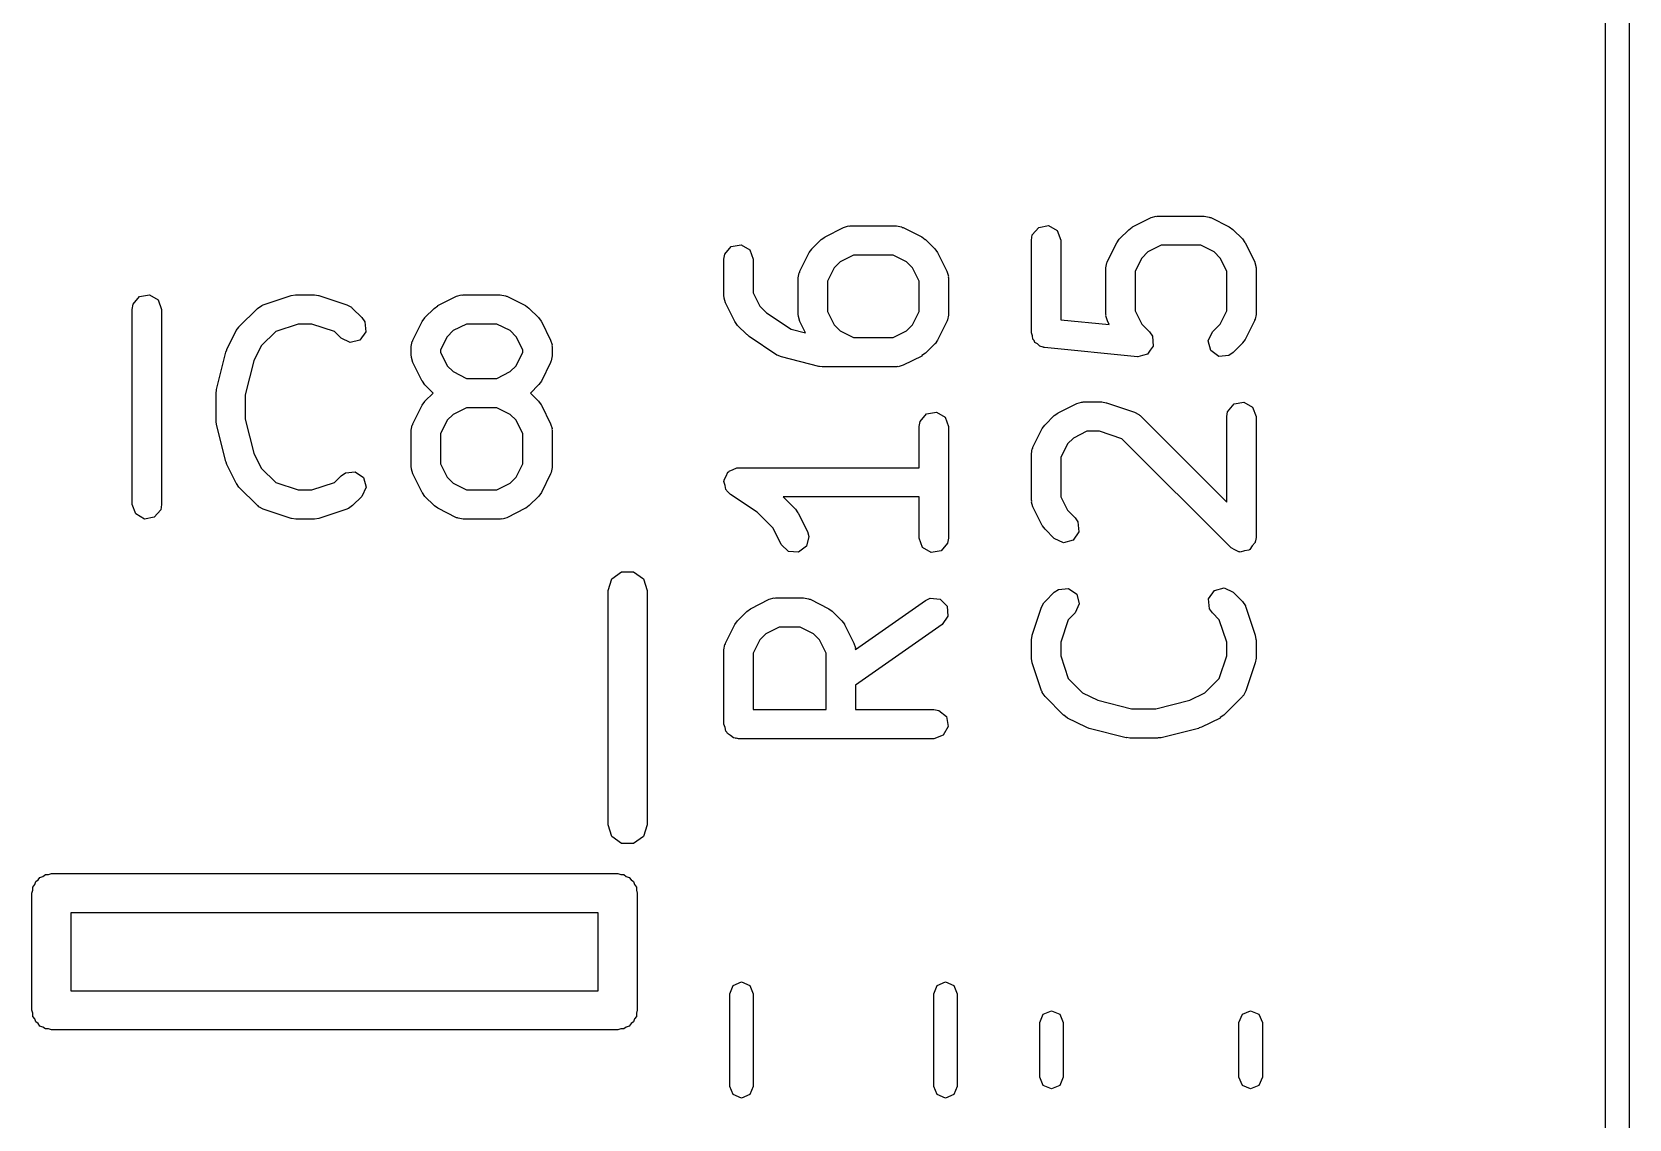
# Model space of a CAD drawing. Extents: x 67.3 to 104.7, y -149.5 to -52.9.
# Drawn here: x 86.27 to 94.45, y -109.17 to -103.6 of the extents above; entities that cross this region are included whole.
import ezdxf

# ---------------------------------------------------------------- set-up
doc = ezdxf.new("R2010")
doc.units = 0
doc.layers.add('BLACK', color=7, linetype='CONTINUOUS')

msp = doc.modelspace()

# ---------------------------------------------------------------- linework, layer by layer
at = {"layer": 'BLACK', "linetype": 'CONTINUOUS'}
for p, q in [((94.3264, -149.403), (94.3264, -78.2828)), ((94.4464, -78.3428), (94.4464, -149.343)), ((90.4242, -104.606), (90.4492, -104.598)), ((90.4492, -104.598), (90.4535, -104.599)), ((90.4535, -104.599), (90.4577, -104.598)), ((90.4577, -104.598), (90.6958, -104.598)), ((90.6958, -104.598), (90.7215, -104.602)), ((90.7215, -104.602), (90.7249, -104.605)), ((91.4236, -104.605), (91.4741, -104.596)), ((91.4741, -104.596), (91.5186, -104.621)), ((91.9026, -104.604), (91.9038, -104.603)), ((91.9038, -104.603), (91.999, -104.555)), ((91.999, -104.555), (92.024, -104.547)), ((92.024, -104.547), (92.0283, -104.549)), ((92.0283, -104.549), (92.0325, -104.547)), ((92.0325, -104.547), (92.2706, -104.547)), ((92.2706, -104.547), (92.2963, -104.552)), ((92.2963, -104.552), (92.2997, -104.554)), ((92.2997, -104.554), (92.3042, -104.555)), ((92.3042, -104.555), (92.3994, -104.603)), ((92.3994, -104.603), (92.4174, -104.616)), ((90.2619, -104.715), (90.3095, -104.667)), ((90.3095, -104.667), (90.3278, -104.655)), ((90.3278, -104.655), (90.329, -104.653)), ((90.329, -104.653), (90.4242, -104.606)), ((90.7249, -104.605), (90.7294, -104.606)), ((90.7294, -104.606), (90.8246, -104.653)), ((90.8246, -104.653), (90.8426, -104.667)), ((90.8426, -104.667), (90.8441, -104.667)), ((90.8441, -104.667), (90.8917, -104.715)), ((91.3861, -104.67), (91.3906, -104.644)), ((91.3861, -105.146), (91.3861, -104.67)), ((91.3906, -104.644), (91.4236, -104.605)), ((91.5186, -104.621), (91.5361, -104.67)), ((91.5361, -104.67), (91.5361, -105.078)), ((91.775, -104.779), (91.8226, -104.684)), ((91.8226, -104.684), (91.836, -104.666)), ((91.836, -104.666), (91.8367, -104.664)), ((91.8367, -104.664), (91.8843, -104.617)), ((91.8843, -104.617), (91.9026, -104.604)), ((92.4174, -104.616), (92.4189, -104.617)), ((92.4189, -104.617), (92.4665, -104.664)), ((92.4665, -104.664), (92.4794, -104.683)), ((92.4794, -104.683), (92.4806, -104.684)), ((92.4806, -104.684), (92.5282, -104.779)), ((89.8113, -104.768), (89.8158, -104.742)), ((89.8158, -104.742), (89.8488, -104.703)), ((89.8488, -104.703), (89.8993, -104.694)), ((89.8993, -104.694), (89.9438, -104.72)), ((89.9438, -104.72), (89.9613, -104.768)), ((90.2002, -104.83), (90.2478, -104.734)), ((90.2478, -104.734), (90.2612, -104.716)), ((90.2612, -104.716), (90.2619, -104.715)), ((90.4755, -104.748), (90.4069, -104.782)), ((90.6781, -104.748), (90.4755, -104.748)), ((90.7467, -104.782), (90.6781, -104.748)), ((90.8917, -104.715), (90.9046, -104.733)), ((90.9046, -104.733), (90.9058, -104.734)), ((90.9058, -104.734), (90.9534, -104.83)), ((91.9513, -104.762), (91.9171, -104.83)), ((91.9817, -104.731), (91.9513, -104.762)), ((92.0503, -104.697), (91.9817, -104.731)), ((92.2529, -104.697), (92.0503, -104.697)), ((92.3215, -104.731), (92.2529, -104.697)), ((92.3519, -104.762), (92.3215, -104.731)), ((92.3861, -104.83), (92.3519, -104.762)), ((89.8113, -104.959), (89.8113, -104.768)), ((89.9613, -104.768), (89.9613, -104.941)), ((90.1923, -104.863), (90.1968, -104.838)), ((90.1968, -104.838), (90.1997, -104.834)), ((90.1997, -104.834), (90.2002, -104.83)), ((90.3765, -104.812), (90.3423, -104.881)), ((90.4069, -104.782), (90.3765, -104.812)), ((90.7771, -104.812), (90.7467, -104.782)), ((90.8113, -104.881), (90.7771, -104.812)), ((90.9534, -104.83), (90.9608, -104.855)), ((91.7671, -104.812), (91.7716, -104.787)), ((91.7671, -105.051), (91.7671, -104.812)), ((91.7716, -104.787), (91.7745, -104.783)), ((91.7745, -104.783), (91.775, -104.779)), ((91.9171, -104.83), (91.9171, -105.033)), ((92.3861, -105.033), (92.3861, -104.83)), ((92.5282, -104.779), (92.5356, -104.804)), ((92.5356, -104.804), (92.5346, -104.808)), ((92.5346, -104.808), (92.5361, -104.812)), ((92.5361, -104.812), (92.5361, -105.051)), ((90.1923, -105.054), (90.1923, -104.863)), ((90.3423, -104.881), (90.3423, -105.036)), ((90.8113, -105.036), (90.8113, -104.881)), ((90.9608, -104.855), (90.9598, -104.859)), ((90.9598, -104.859), (90.9613, -104.863)), ((90.9613, -104.863), (90.9613, -105.054)), ((86.7819, -105.025), (86.7864, -104.999)), ((86.7864, -104.999), (86.8194, -104.96)), ((86.8194, -104.96), (86.8699, -104.951)), ((86.8699, -104.951), (86.9144, -104.977)), ((86.9144, -104.977), (86.9319, -105.025)), ((87.4229, -105.02), (87.4443, -105.005)), ((87.4443, -105.005), (87.4487, -105.004)), ((87.4487, -105.004), (87.4522, -105.001)), ((87.4522, -105.001), (87.5951, -104.954)), ((87.5951, -104.954), (87.6173, -104.951)), ((87.6173, -104.951), (87.6188, -104.95)), ((87.6188, -104.95), (87.7141, -104.95)), ((87.7141, -104.95), (87.7361, -104.954)), ((87.7361, -104.954), (87.7378, -104.954)), ((87.7378, -104.954), (87.8806, -105.001)), ((87.8806, -105.001), (87.9035, -105.014)), ((88.3277, -105.02), (88.3461, -105.007)), ((88.3461, -105.007), (88.3472, -105.006)), ((88.3472, -105.006), (88.4424, -104.958)), ((88.4424, -104.958), (88.4674, -104.951)), ((88.4674, -104.951), (88.4717, -104.952)), ((88.4717, -104.952), (88.476, -104.95)), ((88.476, -104.95), (88.6664, -104.95)), ((88.6664, -104.95), (88.6921, -104.955)), ((88.6921, -104.955), (88.6955, -104.957)), ((88.6955, -104.957), (88.7, -104.958)), ((88.7, -104.958), (88.7952, -105.006)), ((88.7952, -105.006), (88.8132, -105.019)), ((89.8129, -104.963), (89.8113, -104.959)), ((89.8118, -104.967), (89.8129, -104.963)), ((89.8192, -104.992), (89.8118, -104.967)), ((89.8669, -105.087), (89.8192, -104.992)), ((89.9613, -104.941), (89.9956, -105.009)), ((89.9956, -105.009), (90.0293, -105.043)), ((86.7819, -106.025), (86.7819, -105.025)), ((86.9319, -105.025), (86.9319, -106.025)), ((87.3277, -105.115), (87.4229, -105.02)), ((87.9035, -105.014), (87.9059, -105.018)), ((87.9059, -105.018), (87.9099, -105.02)), ((87.9099, -105.02), (87.9576, -105.067)), ((87.9576, -105.067), (87.9725, -105.089)), ((87.9725, -105.089), (87.977, -105.14)), ((88.2184, -105.182), (88.266, -105.087)), ((88.266, -105.087), (88.2794, -105.069)), ((88.2794, -105.069), (88.2801, -105.067)), ((88.2801, -105.067), (88.3277, -105.02)), ((88.8132, -105.019), (88.8147, -105.02)), ((88.8147, -105.02), (88.8623, -105.067)), ((88.8623, -105.067), (88.8752, -105.086)), ((88.8752, -105.086), (88.8764, -105.087)), ((88.8764, -105.087), (88.924, -105.182)), ((89.868, -105.088), (89.8669, -105.087)), ((89.8809, -105.107), (89.868, -105.088)), ((90.0293, -105.043), (90.1552, -105.127)), ((90.1938, -105.058), (90.1923, -105.054)), ((90.1928, -105.062), (90.1938, -105.058)), ((90.2002, -105.087), (90.1928, -105.062)), ((90.2293, -105.146), (90.2002, -105.087)), ((90.3423, -105.036), (90.3765, -105.105)), ((90.7771, -105.105), (90.8113, -105.036)), ((90.9534, -105.087), (90.9058, -105.183)), ((90.9539, -105.083), (90.9534, -105.087)), ((90.9568, -105.079), (90.9539, -105.083)), ((90.9613, -105.054), (90.9568, -105.079)), ((91.5361, -105.078), (91.7843, -105.103)), ((91.7686, -105.055), (91.7671, -105.051)), ((91.7676, -105.059), (91.7686, -105.055)), ((91.775, -105.084), (91.7676, -105.059)), ((91.7843, -105.103), (91.775, -105.084)), ((91.9171, -105.033), (91.9513, -105.101)), ((92.3519, -105.101), (92.3861, -105.033)), ((92.5282, -105.084), (92.4806, -105.179)), ((92.5287, -105.08), (92.5282, -105.084)), ((92.5316, -105.076), (92.5287, -105.08)), ((92.5361, -105.051), (92.5316, -105.076)), ((87.266, -105.23), (87.3136, -105.134)), ((87.3136, -105.134), (87.327, -105.116)), ((87.327, -105.116), (87.3277, -105.115)), ((87.5165, -105.138), (87.4424, -105.212)), ((87.631, -105.1), (87.5165, -105.138)), ((87.7019, -105.1), (87.631, -105.1)), ((87.8164, -105.138), (87.7019, -105.1)), ((87.8515, -105.173), (87.8164, -105.138)), ((87.898, -105.195), (87.8515, -105.173)), ((87.977, -105.14), (87.9475, -105.182)), ((88.3947, -105.165), (88.3605, -105.233)), ((88.4251, -105.134), (88.3947, -105.165)), ((88.4937, -105.1), (88.4251, -105.134)), ((88.6487, -105.1), (88.4937, -105.1)), ((88.7172, -105.134), (88.6487, -105.1)), ((88.7477, -105.165), (88.7172, -105.134)), ((88.7819, -105.233), (88.7477, -105.165)), ((89.9285, -105.154), (89.8809, -105.107)), ((89.9317, -105.156), (89.9285, -105.154)), ((89.94, -105.164), (89.9317, -105.156)), ((90.0828, -105.259), (89.94, -105.164)), ((90.1552, -105.127), (90.2293, -105.146)), ((90.3765, -105.105), (90.4069, -105.135)), ((90.4069, -105.135), (90.4755, -105.169)), ((90.4755, -105.169), (90.6781, -105.169)), ((90.6781, -105.169), (90.7467, -105.135)), ((90.7467, -105.135), (90.7771, -105.105)), ((91.3916, -105.161), (91.3861, -105.146)), ((91.3928, -105.177), (91.3916, -105.161)), ((91.9513, -105.101), (91.9903, -105.14)), ((91.9903, -105.14), (92.0053, -105.162)), ((92.0053, -105.162), (92.0053, -105.162)), ((92.0053, -105.162), (92.0057, -105.163)), ((92.0057, -105.163), (92.0076, -105.188)), ((92.2912, -105.187), (92.3128, -105.14)), ((92.3128, -105.14), (92.3519, -105.101)), ((87.2127, -105.435), (87.2603, -105.245)), ((87.2603, -105.245), (87.2656, -105.233)), ((87.2656, -105.233), (87.266, -105.23)), ((87.4424, -105.212), (87.4039, -105.289)), ((87.9475, -105.182), (87.898, -105.195)), ((88.2105, -105.215), (88.215, -105.19)), ((88.2105, -105.263), (88.2105, -105.215)), ((88.215, -105.19), (88.2179, -105.186)), ((88.2179, -105.186), (88.2184, -105.182)), ((88.3605, -105.233), (88.3605, -105.245)), ((88.3605, -105.245), (88.3947, -105.314)), ((88.7477, -105.314), (88.7819, -105.245)), ((88.7819, -105.245), (88.7819, -105.233)), ((88.924, -105.182), (88.9314, -105.207)), ((88.9314, -105.207), (88.9304, -105.211)), ((88.9304, -105.211), (88.9319, -105.215)), ((88.9319, -105.215), (88.9319, -105.263)), ((90.8441, -105.25), (90.8257, -105.262)), ((90.8917, -105.202), (90.8441, -105.25)), ((90.8924, -105.201), (90.8917, -105.202)), ((90.9058, -105.183), (90.8924, -105.201)), ((91.4001, -105.184), (91.3928, -105.177)), ((91.4037, -105.194), (91.4001, -105.184)), ((91.4175, -105.202), (91.4037, -105.194)), ((91.4286, -105.213), (91.4175, -105.202)), ((91.4454, -105.218), (91.4286, -105.213)), ((91.4481, -105.22), (91.4454, -105.218)), ((91.4498, -105.219), (91.4481, -105.22)), ((91.4537, -105.22), (91.4498, -105.219)), ((91.9298, -105.268), (91.4537, -105.22)), ((91.9796, -105.255), (91.9551, -105.262)), ((91.9798, -105.255), (91.9796, -105.255)), ((91.9803, -105.255), (91.9798, -105.255)), ((91.9948, -105.234), (91.9803, -105.255)), ((92.0095, -105.214), (91.9948, -105.234)), ((92.0076, -105.188), (92.0098, -105.213)), ((92.0098, -105.213), (92.0095, -105.213)), ((92.0095, -105.213), (92.0095, -105.214)), ((92.3044, -105.236), (92.2912, -105.187)), ((92.3465, -105.266), (92.3044, -105.236)), ((92.4189, -105.246), (92.3976, -105.261)), ((92.4665, -105.199), (92.4189, -105.246)), ((92.4672, -105.197), (92.4665, -105.199)), ((92.4806, -105.179), (92.4672, -105.197)), ((87.4039, -105.289), (87.3605, -105.463)), ((88.212, -105.267), (88.2105, -105.263)), ((88.211, -105.272), (88.212, -105.267)), ((88.2184, -105.297), (88.211, -105.272)), ((88.266, -105.392), (88.2184, -105.297)), ((88.3947, -105.314), (88.4251, -105.344)), ((88.7172, -105.344), (88.7477, -105.314)), ((88.924, -105.297), (88.8764, -105.392)), ((88.9245, -105.292), (88.924, -105.297)), ((88.9274, -105.289), (88.9245, -105.292)), ((88.9319, -105.263), (88.9274, -105.289)), ((90.0832, -105.259), (90.0828, -105.259)), ((90.1062, -105.269), (90.0832, -105.259)), ((90.2967, -105.317), (90.1062, -105.269)), ((90.3001, -105.317), (90.2967, -105.317)), ((90.3149, -105.319), (90.3001, -105.317)), ((90.6958, -105.319), (90.3149, -105.319)), ((90.7001, -105.318), (90.6958, -105.319)), ((90.7044, -105.319), (90.7001, -105.318)), ((90.7294, -105.311), (90.7044, -105.319)), ((90.8246, -105.264), (90.7294, -105.311)), ((90.8257, -105.262), (90.8246, -105.264)), ((91.9303, -105.268), (91.9298, -105.268)), ((91.9308, -105.268), (91.9303, -105.268)), ((91.9551, -105.262), (91.9308, -105.268)), ((92.3976, -105.261), (92.3465, -105.266)), ((88.2672, -105.393), (88.266, -105.392)), ((88.2801, -105.411), (88.2672, -105.393)), ((88.3223, -105.454), (88.2801, -105.411)), ((88.4251, -105.344), (88.4937, -105.379)), ((88.4937, -105.379), (88.6487, -105.379)), ((88.6487, -105.379), (88.7172, -105.344)), ((88.8623, -105.411), (88.8201, -105.454)), ((88.863, -105.41), (88.8623, -105.411)), ((88.8764, -105.392), (88.863, -105.41)), ((87.2105, -105.454), (87.2131, -105.439)), ((87.2105, -105.596), (87.2105, -105.454)), ((87.2131, -105.439), (87.2127, -105.435)), ((87.3605, -105.463), (87.3605, -105.587)), ((88.266, -105.515), (88.2794, -105.497)), ((88.2794, -105.497), (88.2801, -105.496)), ((88.2801, -105.496), (88.3223, -105.454)), ((88.8201, -105.454), (88.8623, -105.496)), ((88.8623, -105.496), (88.8752, -105.514)), ((91.6181, -105.507), (91.643, -105.5)), ((91.643, -105.5), (91.6474, -105.501)), ((91.6474, -105.501), (91.6516, -105.499)), ((91.6516, -105.499), (91.7468, -105.499)), ((91.7468, -105.499), (91.7689, -105.503)), ((92.4236, -105.509), (92.4741, -105.501)), ((92.4741, -105.501), (92.5186, -105.526)), ((88.2184, -105.611), (88.266, -105.515)), ((88.4251, -105.563), (88.3947, -105.593)), ((88.4937, -105.529), (88.4251, -105.563)), ((88.6487, -105.529), (88.4937, -105.529)), ((88.7172, -105.563), (88.6487, -105.529)), ((88.7477, -105.593), (88.7172, -105.563)), ((88.8752, -105.514), (88.8764, -105.515)), ((88.8764, -105.515), (88.924, -105.611)), ((90.8158, -105.6), (90.8488, -105.56)), ((90.8488, -105.56), (90.8993, -105.551)), ((90.8993, -105.551), (90.9438, -105.577)), ((90.9438, -105.577), (90.9613, -105.625)), ((91.4557, -105.617), (91.5033, -105.569)), ((91.5033, -105.569), (91.5217, -105.556)), ((91.5217, -105.556), (91.5228, -105.555)), ((91.5228, -105.555), (91.6181, -105.507)), ((91.7689, -105.503), (91.7706, -105.503)), ((91.7706, -105.503), (91.9134, -105.551)), ((91.9134, -105.551), (91.9363, -105.563)), ((91.9363, -105.563), (91.9387, -105.567)), ((91.9387, -105.567), (91.9427, -105.569)), ((91.9427, -105.569), (92.3861, -106.012)), ((92.3861, -105.574), (92.3906, -105.549)), ((92.3861, -106.012), (92.3861, -105.574)), ((92.3906, -105.549), (92.4236, -105.509)), ((92.5186, -105.526), (92.5361, -105.574)), ((92.5361, -105.574), (92.5361, -106.193)), ((87.2117, -105.6), (87.2105, -105.596)), ((87.2127, -105.615), (87.2117, -105.6)), ((87.2603, -105.805), (87.2127, -105.615)), ((87.3605, -105.587), (87.4039, -105.761)), ((88.2105, -105.644), (88.215, -105.618)), ((88.2105, -105.835), (88.2105, -105.644)), ((88.215, -105.618), (88.2179, -105.615)), ((88.2179, -105.615), (88.2184, -105.611)), ((88.3947, -105.593), (88.3605, -105.662)), ((88.3605, -105.662), (88.3605, -105.817)), ((88.7819, -105.662), (88.7477, -105.593)), ((88.7819, -105.817), (88.7819, -105.662)), ((88.924, -105.611), (88.9314, -105.635)), ((88.9314, -105.635), (88.9304, -105.64)), ((88.9304, -105.64), (88.9319, -105.644)), ((88.9319, -105.644), (88.9319, -105.835)), ((90.8113, -105.625), (90.8158, -105.6)), ((90.8113, -105.836), (90.8113, -105.625)), ((90.9613, -105.625), (90.9613, -106.197)), ((91.394, -105.731), (91.4417, -105.636)), ((91.4417, -105.636), (91.455, -105.618)), ((91.455, -105.618), (91.4557, -105.617)), ((91.6693, -105.649), (91.6008, -105.684)), ((91.7347, -105.649), (91.6693, -105.649)), ((91.8492, -105.688), (91.7347, -105.649)), ((91.3861, -105.765), (91.3906, -105.739)), ((91.3906, -105.739), (91.3935, -105.736)), ((91.3935, -105.736), (91.394, -105.731)), ((91.5704, -105.714), (91.5361, -105.783)), ((91.6008, -105.684), (91.5704, -105.714)), ((92.4081, -106.246), (91.8492, -105.688)), ((87.2623, -105.808), (87.2603, -105.805)), ((87.266, -105.82), (87.2623, -105.808)), ((87.3136, -105.916), (87.266, -105.82)), ((87.4039, -105.761), (87.4424, -105.838)), ((88.3605, -105.817), (88.3947, -105.885)), ((88.7476, -105.885), (88.7819, -105.817)), ((91.3861, -106.003), (91.3861, -105.765)), ((91.5361, -105.783), (91.5361, -105.985)), ((87.4424, -105.838), (87.5165, -105.912)), ((87.8164, -105.912), (87.8515, -105.877)), ((87.8515, -105.877), (87.8728, -105.862)), ((87.8728, -105.862), (87.9239, -105.857)), ((87.9239, -105.857), (87.966, -105.887)), ((87.966, -105.887), (87.9792, -105.936)), ((88.212, -105.839), (88.2105, -105.835)), ((88.211, -105.843), (88.212, -105.839)), ((88.2184, -105.868), (88.211, -105.843)), ((88.266, -105.963), (88.2184, -105.868)), ((88.3947, -105.885), (88.4251, -105.916)), ((88.7172, -105.916), (88.7476, -105.885)), ((88.924, -105.868), (88.8764, -105.963)), ((88.9245, -105.864), (88.924, -105.868)), ((88.9274, -105.86), (88.9245, -105.864)), ((88.9319, -105.835), (88.9274, -105.86)), ((89.8115, -105.906), (89.8132, -105.902)), ((89.8176, -105.927), (89.8115, -105.906)), ((89.8125, -105.898), (89.8233, -105.879)), ((89.8132, -105.902), (89.8125, -105.898)), ((89.8233, -105.879), (89.8321, -105.859)), ((89.8321, -105.859), (89.836, -105.857)), ((89.836, -105.857), (89.8381, -105.853)), ((89.8381, -105.853), (89.8586, -105.846)), ((89.8586, -105.846), (89.8781, -105.836)), ((89.8781, -105.836), (89.8823, -105.837)), ((89.8823, -105.837), (89.8863, -105.836)), ((89.8863, -105.836), (90.8113, -105.836)), ((87.3148, -105.917), (87.3136, -105.916)), ((87.3277, -105.935), (87.3148, -105.917)), ((87.4229, -106.03), (87.3277, -105.935)), ((87.5165, -105.912), (87.631, -105.95)), ((87.631, -105.95), (87.7019, -105.95)), ((87.7019, -105.95), (87.8164, -105.912)), ((87.9576, -105.983), (87.9099, -106.03)), ((87.9792, -105.936), (87.9576, -105.983)), ((88.2672, -105.964), (88.266, -105.963)), ((88.2801, -105.983), (88.2672, -105.964)), ((88.3277, -106.03), (88.2801, -105.983)), ((88.4251, -105.916), (88.4937, -105.95)), ((88.4937, -105.95), (88.6487, -105.95)), ((88.6487, -105.95), (88.7172, -105.916)), ((88.8623, -105.983), (88.8147, -106.03)), ((88.863, -105.981), (88.8623, -105.983)), ((88.8764, -105.963), (88.863, -105.981)), ((89.8214, -105.948), (89.8176, -105.927)), ((89.8247, -105.951), (89.8214, -105.948)), ((89.8259, -105.955), (89.8247, -105.951)), ((89.8447, -105.973), (89.8259, -105.955)), ((89.9814, -106.064), (89.8447, -105.973)), ((90.8113, -105.986), (90.115, -105.986)), ((90.115, -105.986), (90.1774, -106.048)), ((90.8113, -106.197), (90.8113, -105.986)), ((91.5361, -105.985), (91.5704, -106.054)), ((86.7995, -106.073), (86.7819, -106.025)), ((86.8439, -106.099), (86.7995, -106.073)), ((86.9274, -106.051), (86.8944, -106.09)), ((86.9319, -106.025), (86.9274, -106.051)), ((87.427, -106.032), (87.4229, -106.03)), ((87.4293, -106.036), (87.427, -106.032)), ((87.4522, -106.049), (87.4293, -106.036)), ((87.5951, -106.096), (87.4522, -106.049)), ((87.8806, -106.049), (87.7378, -106.096)), ((87.8841, -106.046), (87.8806, -106.049)), ((87.8886, -106.045), (87.8841, -106.046)), ((87.9099, -106.03), (87.8886, -106.045)), ((88.3292, -106.031), (88.3277, -106.03)), ((88.3472, -106.044), (88.3292, -106.031)), ((88.4424, -106.092), (88.3472, -106.044)), ((88.7952, -106.044), (88.7, -106.092)), ((88.7963, -106.043), (88.7952, -106.044)), ((88.8147, -106.03), (88.7963, -106.043)), ((90.0628, -106.146), (89.9814, -106.064)), ((90.1774, -106.048), (90.1903, -106.067)), ((90.1903, -106.067), (90.1915, -106.068)), ((90.1915, -106.068), (90.2391, -106.163)), ((91.3877, -106.007), (91.3861, -106.003)), ((91.3866, -106.012), (91.3877, -106.007)), ((91.394, -106.036), (91.3866, -106.012)), ((91.4417, -106.132), (91.394, -106.036)), ((91.5704, -106.054), (91.6094, -106.093)), ((86.8944, -106.09), (86.8439, -106.099)), ((87.5967, -106.096), (87.5951, -106.096)), ((87.6188, -106.1), (87.5967, -106.096)), ((87.7141, -106.1), (87.6188, -106.1)), ((87.7156, -106.099), (87.7141, -106.1)), ((87.7378, -106.096), (87.7156, -106.099)), ((88.4469, -106.093), (88.4424, -106.092)), ((88.4503, -106.095), (88.4469, -106.093)), ((88.476, -106.1), (88.4503, -106.095)), ((88.6664, -106.1), (88.476, -106.1)), ((88.6706, -106.098), (88.6664, -106.1)), ((88.675, -106.1), (88.6706, -106.098)), ((88.7, -106.092), (88.675, -106.1)), ((90.105, -106.23), (90.0628, -106.146)), ((91.4428, -106.133), (91.4417, -106.132)), ((91.4557, -106.151), (91.4428, -106.133)), ((91.5033, -106.199), (91.4557, -106.151)), ((91.6094, -106.093), (91.6243, -106.114)), ((91.6243, -106.114), (91.6288, -106.165)), ((90.1422, -106.265), (90.105, -106.23)), ((90.2346, -106.238), (90.1934, -106.268)), ((90.2465, -106.188), (90.2346, -106.238)), ((90.2391, -106.163), (90.2465, -106.188)), ((90.8289, -106.245), (90.8113, -106.197)), ((90.9568, -106.222), (90.9238, -106.262)), ((90.9613, -106.197), (90.9568, -106.222)), ((91.5498, -106.221), (91.5033, -106.199)), ((91.5994, -106.207), (91.5498, -106.221)), ((91.6288, -106.165), (91.5994, -106.207)), ((92.5171, -106.236), (92.5041, -106.255)), ((92.5316, -106.219), (92.5171, -106.236)), ((92.5324, -106.214), (92.5316, -106.219)), ((92.5336, -106.213), (92.5324, -106.214)), ((92.5361, -106.193), (92.5333, -106.21)), ((92.5333, -106.21), (92.5336, -106.213)), ((90.1934, -106.268), (90.1422, -106.265)), ((90.8733, -106.27), (90.8289, -106.245)), ((90.9238, -106.262), (90.8733, -106.27)), ((92.4285, -106.256), (92.4081, -106.246)), ((92.4481, -106.267), (92.4285, -106.256)), ((92.4515, -106.267), (92.4481, -106.267)), ((92.4546, -106.268), (92.4515, -106.267)), ((92.4764, -106.262), (92.4546, -106.268)), ((92.4986, -106.258), (92.4764, -106.262)), ((92.5008, -106.256), (92.4986, -106.258)), ((92.5041, -106.255), (92.5008, -106.256)), ((89.237, -106.406), (89.287, -106.37)), ((89.287, -106.37), (89.3488, -106.37)), ((89.3488, -106.37), (89.3988, -106.406)), ((89.2179, -106.465), (89.237, -106.406)), ((89.2179, -107.665), (89.2179, -106.465)), ((89.3988, -106.406), (89.4179, -106.465)), ((89.4179, -106.465), (89.4179, -107.665)), ((91.4557, -106.521), (91.5033, -106.474)), ((91.5033, -106.474), (91.5247, -106.459)), ((91.5247, -106.459), (91.5758, -106.454)), ((91.5758, -106.454), (91.6178, -106.484)), ((91.6178, -106.484), (91.6311, -106.533)), ((92.2934, -106.507), (92.3229, -106.465)), ((92.3229, -106.465), (92.3724, -106.452)), ((92.3724, -106.452), (92.4189, -106.474)), ((92.4189, -106.474), (92.4665, -106.521)), ((89.9285, -106.572), (89.9469, -106.559)), ((89.9469, -106.559), (89.948, -106.558)), ((89.948, -106.558), (90.0433, -106.51)), ((90.0433, -106.51), (90.0682, -106.503)), ((90.0682, -106.503), (90.0726, -106.504)), ((90.0726, -106.504), (90.0768, -106.503)), ((90.0768, -106.503), (90.2197, -106.503)), ((90.2197, -106.503), (90.2453, -106.507)), ((90.2453, -106.507), (90.2487, -106.51)), ((90.2487, -106.51), (90.2532, -106.51)), ((90.2532, -106.51), (90.3484, -106.558)), ((90.3484, -106.558), (90.3664, -106.571)), ((90.4848, -106.767), (90.8433, -106.516)), ((90.8433, -106.516), (90.8669, -106.505)), ((90.8669, -106.505), (90.918, -106.51)), ((90.918, -106.51), (90.9543, -106.546)), ((90.9543, -106.546), (90.9588, -106.597)), ((91.39, -106.694), (91.4376, -106.551)), ((91.4376, -106.551), (91.45, -106.528)), ((91.45, -106.528), (91.4538, -106.525)), ((91.4538, -106.525), (91.4557, -106.521)), ((91.6311, -106.533), (91.6094, -106.58)), ((92.2979, -106.558), (92.2934, -106.507)), ((92.3128, -106.58), (92.2979, -106.558)), ((92.4665, -106.521), (92.4815, -106.543)), ((92.4815, -106.543), (92.4819, -106.547)), ((92.4819, -106.547), (92.4847, -106.551)), ((92.4847, -106.551), (92.5323, -106.694)), ((89.8192, -106.734), (89.8669, -106.639)), ((89.8669, -106.639), (89.8802, -106.621)), ((89.8802, -106.621), (89.8809, -106.62)), ((89.8809, -106.62), (89.9285, -106.572)), ((90.3664, -106.571), (90.3679, -106.572)), ((90.3679, -106.572), (90.4155, -106.62)), ((90.4155, -106.62), (90.4284, -106.638)), ((90.4284, -106.638), (90.4296, -106.639)), ((90.4296, -106.639), (90.4772, -106.734)), ((90.9293, -106.639), (90.4851, -106.95)), ((90.9588, -106.597), (90.9293, -106.639)), ((91.5743, -106.615), (91.5361, -106.729)), ((91.6094, -106.58), (91.5743, -106.615)), ((92.3479, -106.615), (92.3128, -106.58)), ((92.3861, -106.729), (92.3479, -106.615)), ((89.9956, -106.717), (89.9613, -106.786)), ((90.026, -106.687), (89.9956, -106.717)), ((90.0945, -106.653), (90.026, -106.687)), ((90.2019, -106.653), (90.0945, -106.653)), ((90.2705, -106.687), (90.2019, -106.653)), ((90.3009, -106.717), (90.2705, -106.687)), ((90.3351, -106.786), (90.3009, -106.717)), ((91.3861, -106.717), (91.39, -106.695)), ((91.3861, -106.812), (91.3861, -106.717)), ((91.39, -106.695), (91.39, -106.694)), ((91.5361, -106.729), (91.5361, -106.8)), ((92.3861, -106.8), (92.3861, -106.729)), ((92.5323, -106.694), (92.5356, -106.716)), ((92.5356, -106.716), (92.5361, -106.717)), ((92.5361, -106.717), (92.5361, -106.812)), ((89.8113, -106.768), (89.8158, -106.742)), ((89.8113, -107.149), (89.8113, -106.768)), ((89.8158, -106.742), (89.8187, -106.739)), ((89.8187, -106.739), (89.8192, -106.734)), ((89.9613, -106.786), (89.9613, -107.074)), ((90.3351, -107.074), (90.3351, -106.786)), ((90.4772, -106.734), (90.4846, -106.759)), ((90.4846, -106.759), (90.4836, -106.764)), ((90.4836, -106.764), (90.4848, -106.767)), ((91.5361, -106.8), (91.5743, -106.915)), ((92.3479, -106.915), (92.3861, -106.8)), ((91.3867, -106.814), (91.3861, -106.812)), ((91.39, -106.836), (91.3867, -106.814)), ((91.4376, -106.979), (91.39, -106.836)), ((92.5323, -106.836), (92.4847, -106.979)), ((92.5361, -106.812), (92.5322, -106.835)), ((92.5322, -106.835), (92.5323, -106.836)), ((90.4851, -106.95), (90.4851, -107.074)), ((91.5743, -106.915), (91.6484, -106.989)), ((92.2738, -106.989), (92.3479, -106.915)), ((91.4404, -106.983), (91.4376, -106.979)), ((91.4408, -106.987), (91.4404, -106.983)), ((91.4557, -107.008), (91.4408, -106.987)), ((91.5509, -107.104), (91.4557, -107.008)), ((91.6484, -106.989), (91.7254, -107.027)), ((91.7254, -107.027), (91.8989, -107.071)), ((92.0233, -107.071), (92.1968, -107.027)), ((92.1968, -107.027), (92.2738, -106.989)), ((92.4665, -107.008), (92.3713, -107.104)), ((92.4684, -107.004), (92.4665, -107.008)), ((92.4722, -107.002), (92.4684, -107.004)), ((92.4847, -106.979), (92.4722, -107.002)), ((89.9613, -107.074), (90.3351, -107.074)), ((90.4851, -107.074), (90.8863, -107.074)), ((90.8863, -107.074), (90.912, -107.079)), ((90.912, -107.079), (90.9513, -107.111)), ((90.9513, -107.111), (90.9602, -107.162)), ((91.5524, -107.104), (91.5509, -107.104)), ((91.5704, -107.118), (91.5524, -107.104)), ((91.6657, -107.165), (91.5704, -107.118)), ((91.8989, -107.071), (92.0233, -107.071)), ((92.3518, -107.118), (92.2566, -107.165)), ((92.3529, -107.116), (92.3518, -107.118)), ((92.3713, -107.104), (92.3529, -107.116)), ((89.818, -107.167), (89.8113, -107.149)), ((89.8214, -107.186), (89.818, -107.167)), ((89.8266, -107.191), (89.8214, -107.186)), ((89.8289, -107.197), (89.8266, -107.191)), ((89.8457, -107.207), (89.8289, -107.197)), ((89.8607, -107.219), (89.8457, -107.207)), ((89.8704, -107.221), (89.8607, -107.219)), ((90.9345, -107.206), (90.8863, -107.224)), ((90.9602, -107.162), (90.9345, -107.206)), ((91.6692, -107.166), (91.6657, -107.165)), ((91.681, -107.171), (91.6692, -107.166)), ((91.8715, -107.219), (91.681, -107.171)), ((91.8749, -107.218), (91.8715, -107.219)), ((91.8897, -107.221), (91.8749, -107.218)), ((92.0358, -107.22), (92.0325, -107.221)), ((92.0507, -107.219), (92.0358, -107.22)), ((92.2412, -107.171), (92.0507, -107.219)), ((92.2442, -107.169), (92.2412, -107.171)), ((92.2566, -107.165), (92.2442, -107.169)), ((89.8733, -107.223), (89.8704, -107.221)), ((89.8766, -107.222), (89.8733, -107.223)), ((89.8863, -107.224), (89.8766, -107.222)), ((90.8863, -107.224), (89.8863, -107.224)), ((92.0325, -107.221), (91.8897, -107.221)), ((89.237, -107.724), (89.2179, -107.665)), ((89.4179, -107.665), (89.3988, -107.724)), ((89.287, -107.76), (89.237, -107.724)), ((89.3488, -107.76), (89.287, -107.76)), ((89.3988, -107.724), (89.3488, -107.76)), ((86.2821, -107.971), (86.287, -107.956)), ((86.287, -107.956), (86.2998, -107.947)), ((86.2998, -107.947), (86.3091, -107.934)), ((86.3091, -107.934), (86.3242, -107.929)), ((86.3242, -107.929), (86.337, -107.92)), ((86.337, -107.92), (86.3528, -107.92)), ((86.3528, -107.92), (86.3679, -107.915)), ((86.3679, -107.915), (89.2679, -107.915)), ((89.2679, -107.915), (89.283, -107.92)), ((89.283, -107.92), (89.2988, -107.92)), ((89.2988, -107.92), (89.3116, -107.929)), ((89.3116, -107.929), (89.3267, -107.934)), ((89.3267, -107.934), (89.336, -107.947)), ((89.336, -107.947), (89.3488, -107.956)), ((89.3488, -107.956), (89.3537, -107.971)), ((86.2679, -108.015), (86.2728, -108)), ((86.2679, -108.615), (86.2679, -108.015)), ((86.2728, -107.984), (86.2821, -107.971)), ((86.2728, -108), (86.2728, -107.984)), ((89.3537, -107.971), (89.363, -107.984)), ((89.363, -107.984), (89.363, -108)), ((89.363, -108), (89.3679, -108.015)), ((89.3679, -108.015), (89.3679, -108.615)), ((86.4679, -108.115), (86.4679, -108.515)), ((89.1679, -108.115), (86.4679, -108.115)), ((89.1679, -108.515), (89.1679, -108.115)), ((86.4679, -108.515), (89.1679, -108.515)), ((89.8412, -108.53), (89.8588, -108.488)), ((89.8588, -108.488), (89.9012, -108.47)), ((89.9012, -108.47), (89.9436, -108.488)), ((89.9436, -108.488), (89.9612, -108.53)), ((90.8862, -108.53), (90.9038, -108.488)), ((90.9038, -108.488), (90.9462, -108.47)), ((90.9462, -108.47), (90.9886, -108.488)), ((90.9886, -108.488), (91.0062, -108.53)), ((89.8412, -109.005), (89.8412, -108.53)), ((89.9612, -108.53), (89.9612, -109.005)), ((90.8862, -109.005), (90.8862, -108.53)), ((91.0062, -108.53), (91.0062, -109.005)), ((86.2728, -108.63), (86.2679, -108.615)), ((86.2728, -108.646), (86.2728, -108.63)), ((86.2821, -108.659), (86.2728, -108.646)), ((86.287, -108.674), (86.2821, -108.659)), ((86.2998, -108.683), (86.287, -108.674)), ((86.3091, -108.696), (86.2998, -108.683)), ((89.336, -108.683), (89.3267, -108.696)), ((89.3488, -108.674), (89.336, -108.683)), ((89.3537, -108.659), (89.3488, -108.674)), ((89.363, -108.646), (89.3537, -108.659)), ((89.3679, -108.615), (89.363, -108.63)), ((89.363, -108.63), (89.363, -108.646)), ((91.4285, -108.677), (91.4461, -108.634)), ((91.4285, -108.958), (91.4285, -108.677)), ((91.4461, -108.634), (91.4885, -108.617)), ((91.4885, -108.617), (91.5309, -108.634)), ((91.5309, -108.634), (91.5485, -108.677)), ((91.5485, -108.677), (91.5485, -108.958)), ((92.4485, -108.677), (92.4661, -108.634)), ((92.4485, -108.958), (92.4485, -108.677)), ((92.4661, -108.634), (92.5085, -108.617)), ((92.5085, -108.617), (92.5509, -108.634)), ((92.5509, -108.634), (92.5685, -108.677)), ((92.5685, -108.677), (92.5685, -108.958)), ((86.3242, -108.701), (86.3091, -108.696)), ((86.337, -108.71), (86.3242, -108.701)), ((86.3528, -108.71), (86.337, -108.71)), ((86.3679, -108.715), (86.3528, -108.71)), ((89.2679, -108.715), (86.3679, -108.715)), ((89.283, -108.71), (89.2679, -108.715)), ((89.2988, -108.71), (89.283, -108.71)), ((89.3116, -108.701), (89.2988, -108.71)), ((89.3267, -108.696), (89.3116, -108.701)), ((89.8588, -109.047), (89.8412, -109.005)), ((89.9612, -109.005), (89.9436, -109.047)), ((90.9038, -109.047), (90.8862, -109.005)), ((91.0062, -109.005), (90.9886, -109.047)), ((91.4461, -109), (91.4285, -108.958)), ((91.4885, -109.018), (91.4461, -109)), ((91.5309, -109), (91.4885, -109.018)), ((91.5485, -108.958), (91.5309, -109)), ((92.4661, -109), (92.4485, -108.958)), ((92.5085, -109.018), (92.4661, -109)), ((92.5509, -109), (92.5085, -109.018)), ((92.5685, -108.958), (92.5509, -109)), ((89.9012, -109.065), (89.8588, -109.047)), ((89.9436, -109.047), (89.9012, -109.065)), ((90.9462, -109.065), (90.9038, -109.047)), ((90.9886, -109.047), (90.9462, -109.065))]:
    msp.add_line(p, q, dxfattribs=at)

doc.saveas('drawing.dxf')
